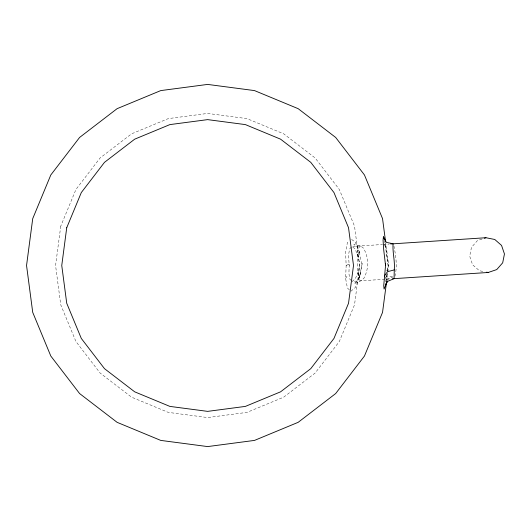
<?xml version="1.0" encoding="UTF-8"?>
<svg xmlns="http://www.w3.org/2000/svg" width="531" height="531" viewBox="0 0 531 531"><rect width="100%" height="100%" fill="white"/><g stroke="black" fill="none" stroke-linecap="round" stroke-linejoin="round"><path stroke-width="0.4" stroke-dasharray="2.65 1.99" d="M349.338 289.853L347.407 287.981L345.615 278.523L346.152 265.5L345.601 252.351L347.387 242.654L348.887 241.047M351.442 247.008L349.571 248.999L348.482 255.457L349.225 265.5L348.894 273.419L349.876 279.206L351.648 280.839M385.785 281.523L387.013 272.974M386.767 280.302L387.743 272.901M387.849 272.078L388.712 265.5L385.791 243.298M350.865 291.26L355.405 287.457L359.401 277.62L358.398 273.273L359.6 265.5L359.467 263.462L357.655 254.86L354.867 248.654L351.907 246.51L382.473 244.506M387.411 270.359L388.075 265.5L384.763 241.034M387.053 274.228L385.984 281.463M387.484 271.056L388.247 265.5L385.035 242.581M359.401 277.62L362.202 263.549L359.401 277.62L360.556 273.472L357.456 280.859L354.051 283.713L360.854 280.819L363.881 278.284C368.992 268.845 368.972 257.343 363.43 248.09L360.522 245.946L353.805 244.472L357.124 246.882L360.184 253.864L355.332 242.129L350.891 238.917M394.931 276.253C397.447 266.29 395.894 256.002 393.942 246.092M389.522 278.941L352.239 281.384L355.266 278.848L358.14 272.277L359.175 267.564M387.577 280.322L388.207 278.848L392.688 277.116M357.655 254.86L359.202 251.455L361.923 265.5M345.615 278.523L347.838 274.713M360.522 245.946L358.186 248.435C356.5 258.358 357.25 268.686 358.485 278.636L360.854 280.819M346.152 265.5L348.933 264.153M482.055 239.043L477.402 240.623L471.462 247.4L469.703 256.241L472.597 264.77L479.374 270.717L483.396 271.514M383.269 244.452L389.15 244.068M386.382 270.425L387.962 270.319M392.568 276.405L386.263 276.817L385.393 279.213L385.154 276.89M349.225 265.5L348.88 264.179M384.424 244.379L385.28 246.663M358.14 272.277L358.398 273.273M357.947 254.269L358.651 259.433M60.753 226.146L55.569 265.5L60.753 304.854L75.94 341.533L100.107 373.027L131.602 397.188L168.274 412.381L207.634 417.565L246.988 412.381L283.667 397.188L315.155 373.027L339.322 341.533L354.516 304.854L359.693 265.5L354.516 226.146L339.322 189.467L315.155 157.972L283.667 133.812L246.988 118.619L207.634 113.435L168.274 118.619L131.602 133.812L100.107 157.972L75.94 189.467L60.753 226.146"/><path stroke-width="0.8" d="M394.267 269.907C395.137 261.152 392.396 252.524 393.093 243.809L386.342 242.335L383.422 236.78L383.063 240.311L383.714 249.849L385.552 265.5L383.721 285.605L384.086 289.083L387.232 281.536L394.062 278.642L394.267 269.907L387.464 271.706L384.391 275.981M385.466 284.656L385.406 285.366L387.232 281.536M386.548 281.948L382.546 312.367L364.452 356.042L335.678 393.544L298.176 422.324L254.502 440.411L207.634 446.584L160.767 440.411L117.092 422.324L79.59 393.544L50.81 356.042L32.723 312.367L26.55 265.5L32.723 218.633L50.81 174.958L79.59 137.456L117.092 108.676L160.767 90.589L207.634 84.416L254.502 90.589L298.176 108.676L335.678 137.456L364.452 174.958L382.546 218.633L385.572 241.658M385.347 285.605L387.265 281.065M484.385 238.253L485.938 237.729L494.779 239.481L501.556 245.428L504.45 253.964L502.691 262.799L496.75 269.575L488.215 272.476L392.489 278.748M390.73 243.968L485.938 237.729M385.552 265.5L385.36 263.336M486.608 272.157L488.215 272.476M383.422 236.78L384.65 240.058M66.727 227.746L61.755 265.5L66.727 303.254L81.303 338.439L104.481 368.647L134.695 391.832L169.88 406.401L207.634 411.372L245.388 406.401L280.567 391.832L310.781 368.647L333.966 338.439L348.535 303.254L353.507 265.5L348.535 227.746L333.966 192.561L310.781 162.353L280.567 139.168L245.388 124.599L207.634 119.628L169.88 124.599L134.695 139.168L104.481 162.353L81.303 192.561L66.727 227.746"/></g></svg>
